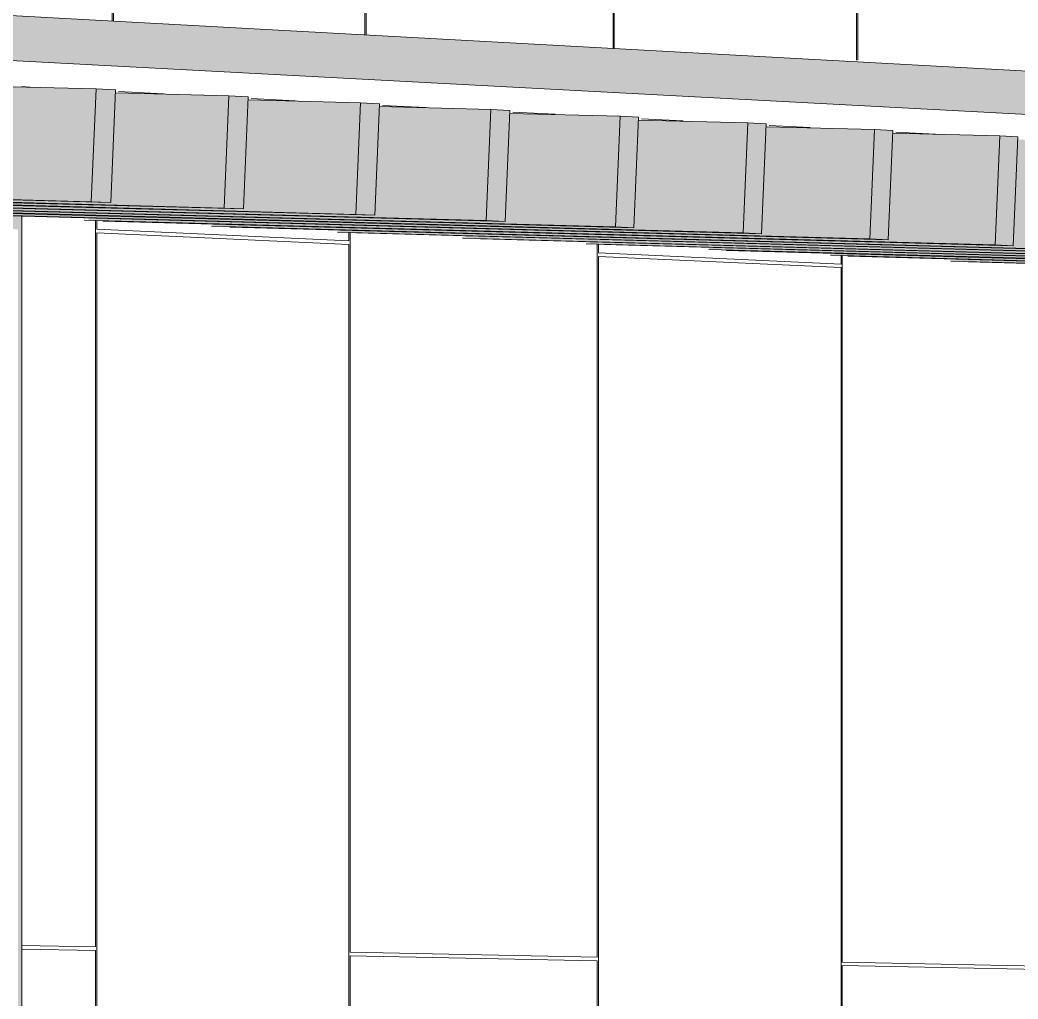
# Model space of a CAD drawing. Header units: inches. Extents: x 31155.6 to 31160.43, y 58.98 to 66.18.
# Drawn here: x 31159.08737 to 31159.10805, y 60.01025 to 60.03054 of the extents above; entities that cross this region are included whole.
import ezdxf

# ---------------------------------------------------------------- set-up
doc = ezdxf.new("R2010")
doc.units = ezdxf.units.IN
doc.header["$MEASUREMENT"] = 0
for name, color, linetype, lineweight in [('A-ROOF', 132, 'Continuous', 13), ('A-WALL-PATT', 111, 'Continuous', 13), ('L-SITE-WALL', 31, 'Continuous', 13), ('S-BEAM', 12, 'Continuous', 9)]:
    doc.layers.add(name, color=color, linetype=linetype, lineweight=lineweight)

# ---------------------------------------------------------------- blocks, each defined once
blk = doc.blocks.new('FP_59-Looking South East')
at = {"layer": 'A-WALL-PATT', "lineweight": 9}
for p, q in [((-3883.240685, 60.011329), (-3883.240685, 60.026382)), ((-3883.240657, 60.026202), (-3883.240657, 60.026382)), ((-3883.23544, 60.025957), (-3883.240657, 60.026202)), ((-3883.240657, 60.026125), (-3883.23544, 60.025881)), ((-3883.240657, 59.996455), (-3883.240657, 60.026125)), ((-3883.23544, 60.025957), (-3883.23544, 60.026135)), ((-3883.235413, 60.011222), (-3883.235413, 60.026134)), ((-3883.23544, 59.996488), (-3883.23544, 60.025881)), ((-3883.230292, 60.011119), (-3883.230292, 60.025892)), ((-3883.230266, 60.025715), (-3883.230266, 60.025892)), ((-3883.225239, 60.02548), (-3883.230266, 60.025715)), ((-3883.230266, 60.025639), (-3883.225239, 60.025405)), ((-3883.230266, 59.996521), (-3883.230266, 60.025639)), ((-3883.225239, 60.02548), (-3883.225239, 60.025654)), ((-3883.225214, 60.011016), (-3883.225214, 60.025653)), ((-3883.225239, 59.996553), (-3883.225239, 60.025405)), ((-3883.240685, 60.011329), (-3883.242211, 60.01136)), ((-3883.240685, 60.011252), (-3883.242211, 60.011283)), ((-3883.240685, 59.981581), (-3883.240685, 60.011252)), ((-3883.230292, 60.011119), (-3883.235413, 60.011222)), ((-3883.235413, 59.981754), (-3883.235413, 60.011146)), ((-3883.230292, 60.011043), (-3883.235413, 60.011146)), ((-3883.230292, 59.981923), (-3883.230292, 60.011043)), ((-3883.22033, 60.010917), (-3883.225214, 60.011016)), ((-3883.225214, 59.98209), (-3883.225214, 60.010941)), ((-3883.22033, 60.010843), (-3883.225214, 60.010941))]:
    blk.add_line(p, q, dxfattribs=at)
blk = doc.blocks.new('FP_67-Looking South East')
at = {"layer": 'A-WALL-PATT', "lineweight": 9}
for p, q in [((-3883.240315, 60.030519), (-3883.240315, 60.055837)), ((-3883.235104, 60.030235), (-3883.235104, 60.055317)), ((-3883.229936, 60.029953), (-3883.229936, 60.054801)), ((-3883.224915, 60.029701), (-3883.224915, 60.054299)), ((-3883.240342, 60.030521), (-3883.240342, 60.040975)), ((-3883.235077, 60.030233), (-3883.235077, 60.040589)), ((-3883.229962, 60.029954), (-3883.229962, 60.040214)), ((-3883.22489, 60.029701), (-3883.22489, 60.039843))]:
    blk.add_line(p, q, dxfattribs=at)

msp = doc.modelspace()

# ---------------------------------------------------------------- hatches: boundary and pattern name
at = {"layer": 'A-ROOF'}
msp.add_hatch(color=256, dxfattribs=at).paths.add_polyline_path([(31159.127771, 60.027548), (31159.127771, 60.028412), (31158.888178, 60.041487), (31158.888178, 60.040225), (31159.123853, 60.027756)], flags=0)
at = {"layer": 'L-SITE-WALL'}
h = msp.add_hatch(color=256, dxfattribs=at)
h.paths.add_polyline_path([(31159.087409, 59.981453), (31159.087409, 60.02647), (31159.086708, 60.026457), (31159.086708, 60.026228), (31159.087329, 60.026199), (31159.087329, 59.981454), (31159.08737, 59.981454)], flags=0)
h.paths.add_polyline_path([(31159.087409, 60.029152), (31159.087409, 60.029156), (31159.086708, 60.02917)], flags=0)
at = {"layer": 'S-BEAM'}
for points in [[(31159.088847, 60.026771), (31159.088945, 60.029107), (31159.086574, 60.029168), (31159.086479, 60.026885), (31159.068804, 60.027356), (31159.068804, 60.027312), (31159.088725, 60.026774)], [(31159.089248, 60.026752), (31159.089346, 60.029086), (31159.088945, 60.029107), (31159.088847, 60.026771)], [(31159.091602, 60.026639), (31159.091699, 60.028964), (31159.089352, 60.029024), (31159.089256, 60.026752), (31159.071627, 60.027229), (31159.071627, 60.027179), (31159.089354, 60.0267)], [(31159.091999, 60.02662), (31159.092097, 60.028943), (31159.091699, 60.028964), (31159.091602, 60.026639)], [(31159.094329, 60.026509), (31159.094427, 60.028822), (31159.092102, 60.028882), (31159.092007, 60.02662), (31159.074422, 60.027096), (31159.074422, 60.027048), (31159.093119, 60.026541)], [(31159.09703, 60.026379), (31159.097127, 60.028681), (31159.094825, 60.028741), (31159.094731, 60.02649), (31159.077191, 60.026965), (31159.077191, 60.026917), (31159.094828, 60.026439)], [(31159.094723, 60.02649), (31159.09482, 60.028801), (31159.094427, 60.028822), (31159.094329, 60.026509)], [(31159.099705, 60.026251), (31159.099802, 60.028542), (31159.097522, 60.028601), (31159.097428, 60.026361), (31159.08001, 60.026833), (31159.08001, 60.026786), (31159.097513, 60.026311)], [(31159.09742, 60.026361), (31159.097505, 60.028662), (31159.097127, 60.028681), (31159.09703, 60.026379)], [(31159.100091, 60.026233), (31159.100187, 60.028522), (31159.099802, 60.028542), (31159.099705, 60.026251)], [(31159.102354, 60.026125), (31159.10245, 60.028404), (31159.100193, 60.028463), (31159.100099, 60.026233), (31159.082648, 60.026707), (31159.082648, 60.02666), (31159.101898, 60.026137)], [(31159.104977, 60.025999), (31159.105073, 60.028268), (31159.102838, 60.028326), (31159.102744, 60.026107), (31159.085338, 60.02658), (31159.085338, 60.026533), (31159.10284, 60.026057)], [(31159.102736, 60.026106), (31159.102832, 60.028384), (31159.10245, 60.028404), (31159.102354, 60.026125)], [(31159.107576, 60.025875), (31159.107671, 60.028133), (31159.105457, 60.02819), (31159.105363, 60.025981), (31159.088788, 60.026432), (31159.088788, 60.026386), (31159.106293, 60.02591)], [(31159.105356, 60.025981), (31159.105452, 60.028248), (31159.105073, 60.028268), (31159.104977, 60.025999)], [(31159.10795, 60.025857), (31159.108046, 60.028113), (31159.107671, 60.028133), (31159.107576, 60.025875)], [(31159.110149, 60.025752), (31159.110245, 60.027999), (31159.108051, 60.028056), (31159.107958, 60.025857), (31159.091339, 60.02631), (31159.091339, 60.026264), (31159.108054, 60.025809)], [(31159.112698, 60.02563), (31159.112794, 60.027866), (31159.110621, 60.027923), (31159.110528, 60.025734), (31159.093951, 60.026186), (31159.093951, 60.026141), (31159.110687, 60.025685)], [(31159.115224, 60.025509), (31159.115319, 60.027735), (31159.113167, 60.027791), (31159.113074, 60.025613), (31159.096539, 60.026064), (31159.096539, 60.026019), (31159.115072, 60.025513)], [(31159.117725, 60.025389), (31159.11782, 60.027605), (31159.115688, 60.027661), (31159.115596, 60.025492), (31159.099103, 60.025942), (31159.099103, 60.025898), (31159.11569, 60.025445)], [(31159.120203, 60.025271), (31159.120298, 60.027476), (31159.118186, 60.027531), (31159.118094, 60.025372), (31159.101643, 60.025822), (31159.101643, 60.025779), (31159.119466, 60.025291)], [(31159.122659, 60.025153), (31159.122752, 60.027348), (31159.12066, 60.027403), (31159.120569, 60.025254), (31159.10416, 60.025703), (31159.10416, 60.02566), (31159.120663, 60.025208)], [(31159.125091, 60.025037), (31159.125185, 60.027222), (31159.123112, 60.027276), (31159.12302, 60.025137), (31159.106654, 60.025585), (31159.106654, 60.025542), (31159.12386, 60.025071)]]:
    msp.add_hatch(color=256, dxfattribs=at).paths.add_polyline_path(points, flags=0)

# ---------------------------------------------------------------- linework, layer by layer
at = {"layer": 'A-ROOF'}
for p, q in [((31158.888178, 60.041487), (31159.127771, 60.028412)), ((31159.127771, 60.027548), (31158.888178, 60.040225))]:
    msp.add_line(p, q, dxfattribs=at)
at = {"layer": 'L-SITE-WALL'}
for p, q in [((31159.087582, 60.029147), (31159.087409, 60.029156)), ((31159.090341, 60.029004), (31159.089409, 60.029052)), ((31159.093073, 60.028862), (31159.09216, 60.02891)), ((31159.095779, 60.028721), (31159.094883, 60.028768)), ((31159.098458, 60.028582), (31159.09758, 60.028628)), ((31159.101111, 60.028444), (31159.10025, 60.028489)), ((31159.103739, 60.028308), (31159.102895, 60.028352)), ((31159.106342, 60.028172), (31159.105515, 60.028215)), ((31159.087409, 60.026477), (31159.087409, 59.981453))]:
    msp.add_line(p, q, dxfattribs=at)
at = {"layer": 'S-BEAM'}
for p, q in [((31159.086574, 60.029168), (31159.088945, 60.029107)), ((31159.088945, 60.029107), (31159.088847, 60.026771)), ((31159.089346, 60.029086), (31159.088945, 60.029107)), ((31159.089248, 60.026752), (31159.089346, 60.029086)), ((31159.089352, 60.029024), (31159.091699, 60.028964)), ((31159.091699, 60.028964), (31159.091602, 60.026639)), ((31159.092097, 60.028943), (31159.091699, 60.028964)), ((31159.091999, 60.02662), (31159.092097, 60.028943)), ((31159.092102, 60.028882), (31159.094427, 60.028822)), ((31159.094427, 60.028822), (31159.094329, 60.026509)), ((31159.09482, 60.028801), (31159.094427, 60.028822)), ((31159.094723, 60.02649), (31159.09482, 60.028801)), ((31159.094825, 60.028741), (31159.097127, 60.028681)), ((31159.097127, 60.028681), (31159.09703, 60.026379)), ((31159.097517, 60.028661), (31159.097127, 60.028681)), ((31159.09742, 60.026361), (31159.097517, 60.028661)), ((31159.097522, 60.028601), (31159.099802, 60.028542)), ((31159.099802, 60.028542), (31159.099705, 60.026251)), ((31159.100187, 60.028522), (31159.099802, 60.028542)), ((31159.100091, 60.026233), (31159.100187, 60.028522)), ((31159.100193, 60.028463), (31159.10245, 60.028404)), ((31159.10245, 60.028404), (31159.102354, 60.026125)), ((31159.102832, 60.028384), (31159.10245, 60.028404)), ((31159.102736, 60.026106), (31159.102832, 60.028384)), ((31159.102838, 60.028326), (31159.105073, 60.028268)), ((31159.105073, 60.028268), (31159.104977, 60.025999)), ((31159.105452, 60.028248), (31159.105073, 60.028268)), ((31159.105356, 60.025981), (31159.105452, 60.028248)), ((31159.105457, 60.02819), (31159.107671, 60.028133)), ((31159.107671, 60.028133), (31159.107576, 60.025875)), ((31159.108046, 60.028113), (31159.107671, 60.028133)), ((31159.10795, 60.025857), (31159.108046, 60.028113)), ((31159.068804, 60.027312), (31159.088847, 60.026771)), ((31159.069215, 60.027293), (31159.089248, 60.026752)), ((31159.071627, 60.027179), (31159.091602, 60.026639)), ((31159.072034, 60.02716), (31159.091999, 60.02662)), ((31159.074422, 60.027048), (31159.094329, 60.026509)), ((31159.074825, 60.027029), (31159.094723, 60.02649)), ((31159.077191, 60.026917), (31159.09703, 60.026379)), ((31159.07759, 60.026898), (31159.09742, 60.026361)), ((31159.079933, 60.026788), (31159.099705, 60.026251)), ((31159.080328, 60.026769), (31159.100091, 60.026233)), ((31159.082648, 60.02666), (31159.102354, 60.026125)), ((31159.08304, 60.026642), (31159.102736, 60.026106)), ((31159.088847, 60.026771), (31159.089248, 60.026752)), ((31159.091602, 60.026639), (31159.091999, 60.02662)), ((31159.085338, 60.026533), (31159.104977, 60.025999)), ((31159.085726, 60.026515), (31159.105356, 60.025981)), ((31159.094329, 60.026509), (31159.094723, 60.02649)), ((31159.088702, 60.026389), (31159.107576, 60.025875)), ((31159.089086, 60.026371), (31159.10795, 60.025857)), ((31159.091339, 60.026264), (31159.110149, 60.025752)), ((31159.09172, 60.026246), (31159.110521, 60.025734)), ((31159.09703, 60.026379), (31159.09742, 60.026361)), ((31159.099705, 60.026251), (31159.100091, 60.026233)), ((31159.093951, 60.026141), (31159.112698, 60.02563)), ((31159.094328, 60.026123), (31159.113066, 60.025612)), ((31159.096539, 60.026019), (31159.115224, 60.025509)), ((31159.096913, 60.026002), (31159.115588, 60.025491)), ((31159.102354, 60.026125), (31159.102736, 60.026106)), ((31159.104977, 60.025999), (31159.105356, 60.025981)), ((31159.099103, 60.025898), (31159.117725, 60.025389)), ((31159.099473, 60.025881), (31159.118086, 60.025372)), ((31159.107576, 60.025875), (31159.10795, 60.025857)), ((31159.101643, 60.025779), (31159.120203, 60.025271)), ((31159.10201, 60.025761), (31159.120561, 60.025254)), ((31159.10416, 60.02566), (31159.122659, 60.025153)), ((31159.104523, 60.025643), (31159.123013, 60.025136)), ((31159.106654, 60.025542), (31159.125091, 60.025037)), ((31159.107014, 60.025525), (31159.125442, 60.02502))]:
    msp.add_line(p, q, dxfattribs=at)

# ---------------------------------------------------------------- block references
at = {"layer": 'L-SITE-WALL', "lineweight": 9}
for name in ['FP_67-Looking South East', 'FP_59-Looking South East']:
    msp.add_blockref(name, (35042.32962, 0), dxfattribs=at)

doc.saveas('drawing.dxf')
